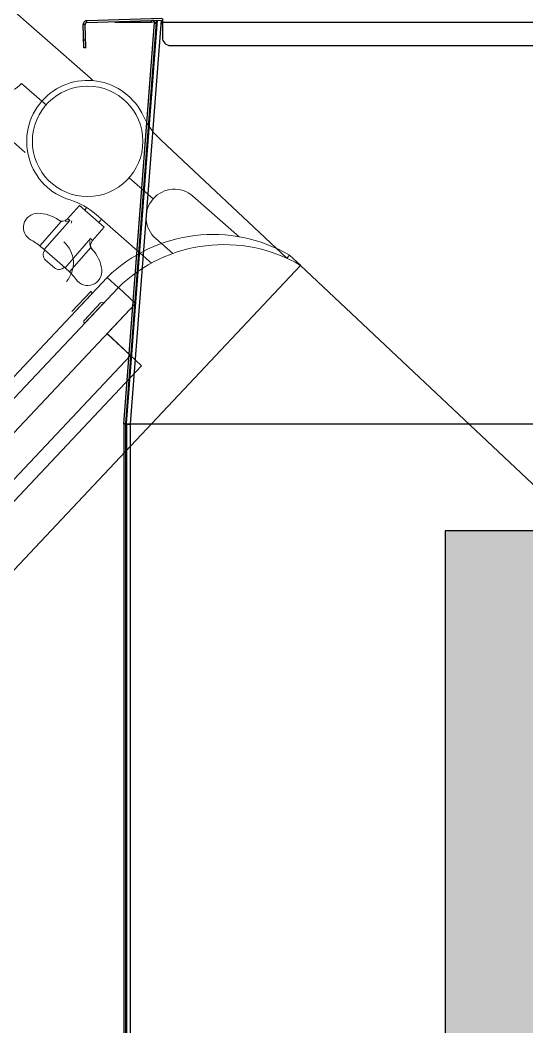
# Model space of a CAD drawing. Header units: millimetres. Extents: x 2822564 to 2991989, y -324396 to -253399.
# Drawn here: x 2856125.5 to 2856312.4, y -309683.8 to -309312.5 of the extents above; entities that cross this region are included whole.
import ezdxf

# ---------------------------------------------------------------- set-up
doc = ezdxf.new("R2010")
doc.units = ezdxf.units.MM
doc.linetypes.add('12017_XPLAN_GROUND$0$HIDDEN', pattern=[0.375, 0.25, -0.125])
doc.linetypes.add('DASHDOT', pattern=[1, 0.5, -0.25, 0, -0.25])
doc.layers.add('AX', color=1, linetype='DASHDOT')
doc.layers.add('LAF Detail', color=7, linetype='Continuous')
doc.layers.add('coton tak bazo', color=191, linetype='Continuous', lineweight=5)
doc.layers.add('KATCHIN', color=253, linetype='12017_XPLAN_GROUND$0$HIDDEN', lineweight=5)

# ---------------------------------------------------------------- blocks, each defined once
blk = doc.blocks.new('fff')
at = {"layer": 'coton tak bazo', "ltscale": 0.1484297299022885}
blk.add_line((-1.973774128277893, 0.5482078923993147), (-1.780804882658054, 0.3792456698109256), dxfattribs=at)
at = {"layer": 'coton tak bazo', "ltscale": 0.1484293516665181}
blk.add_line((-1.808694172423777, 0.3473939185827244), (-2.001662982319727, 0.5163556459325223), dxfattribs=at)
at = {"layer": 'coton tak bazo', "ltscale": 0.006708178722133759}
for p, q in [((-1.801636320746172, 0.3693496538351453), (-1.810357460454632, 0.3769857512063864)), ((-1.810357460454632, 0.3769857512063864), (-1.801636320746172, 0.3693496538351453))]:
    blk.add_line(p, q, dxfattribs=at)
at = {"layer": 'coton tak bazo', "ltscale": 0.001399541373748382}
blk.add_line((-1.799807458206586, 0.3677671217134215), (-1.801625994341492, 0.3693613683158053), dxfattribs=at)
blk.add_line((-1.799807458206586, 0.3677671217134215), (-1.801625994341492, 0.3693613683158053), dxfattribs=at)
at = {"layer": 'coton tak bazo', "ltscale": 0.01908464762089102}
blk.add_line((-1.750432171015746, 0.3526329580012089), (-1.696564999597285, 0.3020303528466002), dxfattribs=at)
at = {"layer": 'coton tak bazo', "ltscale": 0.007934094985607789}
for p, q in [((-1.764182701190544, 0.3365367586487447), (-1.753873069876061, 0.3274991269917606)), ((-1.753873069876061, 0.3274991269917606), (-1.764182701190544, 0.3365367586487447))]:
    blk.add_line(p, q, dxfattribs=at)
at = {"layer": 'coton tak bazo', "ltscale": 0.005820149803672897}
blk.add_line((-1.73680398031819, 0.3286211694381561), (-1.716988302426619, 0.311250000032353), dxfattribs=at)
at = {"layer": 'coton tak bazo', "ltscale": 0.004428429368726232}
for p, q in [((-1.785503704619706, 0.3247005640406126), (-1.790544928668718, 0.3189434683823241)), ((-1.774886288829465, 0.3154042795322777), (-1.779927513343415, 0.3096471838480434))]:
    blk.add_line(p, q, dxfattribs=at)
at = {"layer": 'coton tak bazo', "ltscale": 0.00816670516076878}
blk.add_line((-1.785503704619706, 0.3247005640406126), (-1.774886288829465, 0.3154042795322777), dxfattribs=at)
at = {"layer": 'coton tak bazo', "ltscale": 0.0007985104743425109}
for p, q in [((-1.782319931990833, 0.323746885024642), (-1.783228894543879, 0.3227087590853361)), ((-1.776252818287644, 0.3184344876488734), (-1.777161782235504, 0.3173963616317318))]:
    blk.add_line(p, q, dxfattribs=at)
at = {"layer": 'coton tak bazo', "ltscale": 0.03979198039088448}
blk.add_line((-1.778340477277728, 0.3207978397851619), (-1.754578057169716, 0.2999667311750541), dxfattribs=at)
at = {"layer": 'coton tak bazo', "ltscale": 0.008026269904123896}
for p, q in [((-1.802516874207925, 0.3073933362193088), (-1.793380368654484, 0.3178281032586139)), ((-1.789794929723706, 0.2962539564091076), (-1.780658423731273, 0.306688723939296))]:
    blk.add_line(p, q, dxfattribs=at)
at = {"layer": 'coton tak bazo', "ltscale": 0.009625231599829805}
blk.add_line((-1.800584241532613, 0.3057501992814731), (-1.789627769370355, 0.3182638902495641), dxfattribs=at)
at = {"layer": 'coton tak bazo'}
for p, q in [((-1.793380368654484, 0.3178281032586139), (-1.79291998193172, 0.3177203314266134)), ((-1.791624637471995, 0.3176937389420602), (-1.791071478721997, 0.3177834233647602)), ((-1.791071478721997, 0.3177834233647602), (-1.79055197592283, 0.3179163692624226)), ((-1.79055197592283, 0.3179163692624226), (-1.789627769370355, 0.3182638902495641)), ((-1.788989567790444, 0.3170842673220047), (-1.788767241146338, 0.3180452430344733)), ((-1.781024002859131, 0.3084125425246855), (-1.781007478399703, 0.3089721990192182)), ((-1.780999345653829, 0.3079997068276816), (-1.781024002859131, 0.3084125425246855)), ((-1.781007478399703, 0.3089721990192182), (-1.780944566106214, 0.3095050581086348)), ((-1.780937143011909, 0.3075751207243469), (-1.780999345653829, 0.3079997068276816)), ((-1.780826400878813, 0.3071317732529799), (-1.780937143011909, 0.3075751207243469)), ((-1.780658423731273, 0.306688723939296), (-1.780826400878813, 0.3071317732529799))]:
    blk.add_line(p, q, dxfattribs=at)
at = {"layer": 'coton tak bazo', "ltscale": 0.009625182033669844}
blk.add_line((-1.791679147322309, 0.2979528376266656), (-1.7807222399011, 0.31046603333022), dxfattribs=at)
at = {"layer": 'coton tak bazo', "ltscale": 0.01632748656259599}
blk.add_line((-1.745476190276304, 0.3040521060674107), (-1.752751274622942, 0.3104298202952964), dxfattribs=at)
at = {"layer": 'coton tak bazo', "ltscale": 0.0006582891278667167}
blk.add_line((-1.80144018447361, 0.3064994133214105), (-1.800584241532613, 0.3057501992814731), dxfattribs=at)
at = {"layer": 'coton tak bazo', "ltscale": 0.006849748685784265}
blk.add_line((-1.800584241532613, 0.3057501992814731), (-1.791679147322309, 0.2979528376266656), dxfattribs=at)
at = {"layer": 'coton tak bazo', "ltscale": 0.001047933600082664}
blk.add_line((-1.696570533769651, 0.3020241689546405), (-1.695328807673428, 0.3033422046602142), dxfattribs=at)
at = {"layer": 'coton tak bazo', "ltscale": 0.001008837441760758}
blk.add_line((-1.696564999596831, 0.3020303528461454), (-1.695369409764226, 0.3032990368656101), dxfattribs=at)
at = {"layer": 'coton tak bazo', "ltscale": 0.003671817983593003}
blk.add_line((-1.695328807673428, 0.3033422046602142), (-1.690710245630336, 0.2989917263892193), dxfattribs=at)
at = {"layer": 'coton tak bazo', "ltscale": 0.2595835053731747}
blk.add_line((-1.998203288524255, -0.02757564581033295), (-1.690648710566719, 0.2989462089113526), dxfattribs=at)
blk.add_line((-1.998203288524255, -0.02757564581033295), (-1.690648710566719, 0.2989462089113526), dxfattribs=at)
at = {"layer": 'coton tak bazo', "ltscale": 0.002916271621910335}
blk.add_line((-1.79622815427641, 0.29791658098832), (-1.800019587411815, 0.3012361833446766), dxfattribs=at)
at = {"layer": 'coton tak bazo', "ltscale": 0.0006582643414295073}
blk.add_line((-1.791679147322309, 0.2979528376266656), (-1.790823451548643, 0.2972034059831984), dxfattribs=at)
at = {"layer": 'coton tak bazo', "ltscale": 0.3033333361419687}
blk.add_line((-1.690648710566719, 0.2989462089113526), (-1.309095306437033, -0.06044314894116992), dxfattribs=at)
at = {"layer": 'coton tak bazo', "ltscale": 0.09216693491193223}
blk.add_line((-1.574709306449643, 0.1897530010747513), (-1.690643175954895, 0.2989523932933028), dxfattribs=at)
at = {"layer": 'coton tak bazo', "ltscale": 0.1895832223585617}
blk.add_line((-1.998145734694861, 0.05536203480882124), (-1.77352569523223, 0.2938310521208661), dxfattribs=at)
at = {"layer": 'coton tak bazo', "ltscale": 0.003716474767518158}
for p, q in [((-1.77352569523223, 0.2938310521208661), (-1.768850727533078, 0.2894279123936498)), ((-1.768850727533078, 0.2894279123936498), (-1.77352569523223, 0.2938310521208661))]:
    blk.add_line(p, q, dxfattribs=at)
at = {"layer": 'coton tak bazo', "ltscale": 0.1895833476391661}
blk.add_line((-1.768804590339769, 0.2894772641316243), (-1.9934231069129, 0.05100651429763225), dxfattribs=at)
at = {"layer": 'coton tak bazo', "ltscale": 0.005833237198376044}
for p, q in [((-1.768804590339769, 0.2894772641316243), (-1.761467105019292, 0.2825660877799866)), ((-1.761467105019292, 0.2825660877799866), (-1.768804590339769, 0.2894772641316243))]:
    blk.add_line(p, q, dxfattribs=at)
at = {"layer": 'coton tak bazo', "ltscale": 0.006999942698934179}
blk.add_line((-1.788773224164347, 0.2791137031311385), (-1.780479496196042, 0.2879185259425291), dxfattribs=at)
at = {"layer": 'coton tak bazo', "ltscale": 0.005833201412438121}
blk.add_line((-1.787348265048153, 0.2791563282082501), (-1.780436653928448, 0.2864933187031831), dxfattribs=at)
at = {"layer": 'coton tak bazo', "ltscale": 0.1895833655371561}
blk.add_line((-1.761467105019292, 0.2825660877799866), (-1.986085403523955, 0.04409509080460949), dxfattribs=at)
at = {"layer": 'coton tak bazo', "ltscale": 0.005833427091553656}
blk.add_line((-1.77644977639159, 0.2828311929980192), (-1.783361199884613, 0.2754934896090744), dxfattribs=at)
at = {"layer": 'coton tak bazo', "ltscale": 0.006999960595314975}
blk.add_line((-1.775025064907664, 0.2828736004456552), (-1.783318575246494, 0.2740685300019966), dxfattribs=at)
at = {"layer": 'coton tak bazo', "ltscale": 0.01020834604135658}
blk.add_line((-1.761467105019292, 0.2825660877799866), (-1.77356201946806, 0.26972539410707), dxfattribs=at)
at = {"layer": 'coton tak bazo', "ltscale": 0.007949981736037665}
blk.add_line((-1.773607720963426, 0.2696755475954423), (-1.763607964749962, 0.2602561175067363), dxfattribs=at)
at = {"layer": 'coton tak bazo', "ltscale": 0.011666646392602}
blk.add_line((-1.773562761899927, 0.2697247412445888), (-1.758887819892897, 0.2559019238223438), dxfattribs=at)
at = {"layer": 'coton tak bazo', "ltscale": 0.01166666428991597}
blk.add_line((-1.77356201946806, 0.26972539410707), (-1.758886830319646, 0.255902794753293), dxfattribs=at)
at = {"layer": 'coton tak bazo', "ltscale": 0.08458335113647333}
blk.add_line((-1.763607964749962, 0.2602561175067363), (-1.863823302908823, 0.1538623177445231), dxfattribs=at)
at = {"layer": 'coton tak bazo', "ltscale": 0.0845834227249692}
blk.add_line((-1.758886830319646, 0.255902794753293), (-1.859101297495667, 0.1495080044879521), dxfattribs=at)
at = {"layer": 'coton tak bazo'}
blk.add_circle((-1.781992574780876, 0.3521545818922146), 0.02368800010085102, dxfattribs=at)
for centre, radius, start, end in [((-1.819457818882165, 0.3849537434621517), 0.01209567134537965, 228.7933344222303, 318.7964415055364), ((-1.781918794599659, 0.3520851589506857), 0.02620800011157958, 24.36500073883682, 138.7607544984334), ((-1.75750511506258, 0.4058797677482964), 0.03538737787706363, 228.8205800729997, 231.5033895746365), ((-1.781917864567055, 0.3520850993840927), 0.02620840448692356, 138.7621264923874, 253.1551370561577), ((-1.730497852887425, 0.375372540489269), 0.03024000012874601, 204.3649989365634, 228.7607544359192), ((-1.744777721748845, 0.319525851287787), 0.0120960000514984, 48.76075626604349, 138.7607544984334), ((-1.7982747954323, 0.2980582577620233), 0.03024009363177312, 48.76079041263411, 73.15647078150417), ((-1.744777968916176, 0.3195256336842567), 0.01209589048476296, 138.7602362572051, 228.7612735073546), ((-1.803421189366145, 0.3152217459384565), 0.006071874981927273, 90.00334225660028, 243.0267879731436), ((-1.803420516654061, 0.3060122738132709), 0.01528081414130652, 53.64948279831625, 90.00334225660028), ((-1.792819738279607, 0.3209352733635459), 0.003023993472891131, 234.6109772113075, 318.7950215493231), ((-1.792441224459323, 0.3209345751853565), 0.003245288623645914, 233.6753027825503, 253.1710736993011), ((-1.795447179529551, 0.3113703669755122), 0.009021404360532333, 49.83205593800668, 57.08579877952142), ((-1.728236660989319, 0.2472971662950779), 0.06493450960338058, 59.59167226653532, 134.2229468085908), ((-1.818936496856374, 0.2865174536811038), 0.02655934282415247, 48.79489171049924, 61.28353059630054), ((-1.80017522946051, 0.299957097064636), 0.01209578091605674, 318.7938460053343, 48.79593170633425), ((-1.786782364395676, 0.3037918298375483), 0.00901518654435016, 40.50192190913366, 47.76067128834454), ((-1.777652268473575, 0.3076548836022849), 0.0030240000128746, 138.7948841660962, 222.9786869138442), ((-1.777703124732217, 0.3080306338066948), 0.003245734090204285, 204.4200520898944, 223.9129065410774), ((-1.723515526997995, 0.242943843050751), 0.06493450960338058, 59.59219818848305, 134.2234795709753), ((-1.798027534333387, 0.3035112106109865), 0.0030240000128746, 138.7948841660962, 228.7948935406177), ((-1.791044603709687, 0.2951760370988828), 0.01528081414130652, 7.586434347818487, 43.94035526986868), ((-1.794236101688865, 0.3001916086936223), 0.0030240000128746, 228.7948935406177, 318.7948900679198), ((-1.808319516764077, 0.2772216639464218), 0.02655934282415247, 36.30624596627732, 48.79489171049924), ((-1.781916206979524, 0.296391853780792), 0.006071874981927273, 214.562992307518, 7.586434347818487), ((-1.781170663654576, 0.2871847333549926), 0.001008000004291533, 316.7128810483516, 46.71287930624193), ((-1.775716013832791, 0.2821395607426794), 0.001008000004291533, 46.7134120723776, 136.7134113682081), ((-1.775716013832791, 0.2821395607426794), 0.001008000004291533, 46.7134120723776, 136.7134113682081), ((-1.78262740869189, 0.2748023220727041), 0.001008000004291533, 136.7134113682081, 226.7134070311398), ((-1.78262740869189, 0.2748023220727041), 0.001008000004291533, 136.7134113682081, 226.7134070311398)]:
    blk.add_arc(centre, radius, start, end, dxfattribs=at)
blk = doc.blocks.new('Surgery Zone')
at = {"layer": 'KATCHIN', "color": 85, "ltscale": 1.1, "true_color": 0x58ba48}
blk.add_circle((1610637.799317755, -562746.6739985349, 1.200298341608669e-08), 2200, dxfattribs=at)
at = {"layer": 'coton tak bazo', "xscale": 860.0000000000005, "yscale": 860.0000000000005, "zscale": 860.0000000000005, "rotation": 180}
blk.add_blockref('fff', (1610029.188587715, -564186.8777287796, -0.0004825459414850194), dxfattribs=at)
blk = doc.blocks.new('LAF')
at = {"ltscale": 10}
h = blk.add_hatch(color=150, dxfattribs=at)
h.dxf.hatch_style = 1
h.paths.add_polyline_path([(-273.7891962844878, 804.9337802468799), (-273.7891962844878, 866.1837802468799), (-470.7902491842979, 866.1837802468799), (-470.7902491872665, 897.6793609340675), (-552.7476740222191, 835.5587802445516), (-470.7902491758578, 773.4381995429285), (-470.7902491787681, 804.9337802468799)])
h.paths.add_polyline_path([(76.21080371551216, 804.9337802468799), (76.21080371551216, 866.1837802468799), (-120.7902491842979, 866.1837802468799), (-120.7902491872665, 897.6793609340675), (-202.7476740222191, 835.5587802445516), (-120.7902491758578, 773.4381995429285), (-120.7902491787681, 804.9337802468799)])
h.paths.add_polyline_path([(563, -606.2283304757439), (501.75, -606.2283304757439), (501.75, -803.2293833754957), (470.2544193128124, -803.2293833782896), (532.3750000023283, -885.1868082131259), (594.4955807039514, -803.2293833671138), (563, -803.2293833699077)])
h.paths.add_polyline_path([(563, -256.2283304757439), (501.75, -256.2283304757439), (501.75, -453.2293833754957), (470.2544193128124, -453.2293833782896), (532.3750000023283, -535.1868082131259), (594.4955807039514, -453.2293833671138), (563, -453.2293833699077)])
h.paths.add_polyline_path([(1174.112994634081, 730.8103798250668), (1174.112994634081, 792.0603798250668), (977.1119417342707, 792.0603798250668), (977.1119417313021, 823.5559605122544), (895.1545168963494, 761.4353798227385), (977.1119417427108, 699.3147991211154), (977.1119417398004, 730.8103798250668)])
h.paths.add_polyline_path([(1611.222465801518, 730.8103798250668), (1611.222465801518, 792.0603798250668), (1414.221412901708, 792.0603798250668), (1414.22141289874, 823.5559605122544), (1332.263988063787, 761.4353798227385), (1414.221412910149, 699.3147991211154), (1414.221412907238, 730.8103798250668)])
blk.add_lwpolyline([(1611.222465801518, 730.8103798250668), (1611.222465801518, 792.0603798250668), (1414.221412901708, 792.0603798250668), (1414.22141289874, 823.5559605122544), (1332.263988063787, 761.4353798227385), (1414.221412910149, 699.3147991211154), (1414.221412907238, 730.8103798250668)], close=True, dxfattribs=at)
at = {"layer": 'LAF Detail', "color": 3, "linetype": 'Continuous', "lineweight": 25}
for p, q in [((1789.320159029681, 925.2347290483303), (1797.915661848616, 925.5128140882589)), ((1789.34279385861, 924.5350950979628), (1789.320159029681, 925.2347290483303)), ((1789.34279385861, 924.5350950979628), (1797.938296677545, 924.8131801378913)), ((1792.318590245675, 925.3317354572937), (1792.341225074604, 924.6321015069261)), ((1797.938296677545, 924.8131801378913), (1797.915661848616, 925.5128140882589)), ((1798.660565456841, 924.136181015987), (1799.360199407209, 924.1588158449158)), ((1798.660565456841, 924.136181015987), (1799.553024421446, 896.550613829866)), ((1799.360199407209, 924.1588158449158), (1800.252658371814, 896.5732486583292)), ((1798.840803390369, 913.8261245898902), (1798.994120399468, 913.8261245898902)), ((1798.840803390369, 913.8261245898902), (1798.840803390369, 900.3261245898902)), ((1650.559421624057, 910.5761245898902), (1297.5, 910.5761245898902)), ((1650.559421624057, 909.876124589704), (1297.5, 909.876124589704)), ((1650.242192140315, 909.7324054646306), (1650.242192137521, 909.876124589704)), ((1650.559421624057, 909.876124589704), (1650.559421624057, 910.5761245898902)), ((1650.612940413412, 909.87407569075), (1650.612940413412, 908.1761245899834)), ((1650.613088290673, 909.8740643355995), (1650.666754957754, 910.5720040816814)), ((1650.613088290673, 909.8740643355995), (1650.688491632231, 909.8682663482614)), ((1650.666754957754, 910.5720040816814), (1798.691021791194, 899.1899771466851)), ((1650.689127357677, 910.5702838012949), (1650.689127357677, 612.3004758488387)), ((1650.887361000758, 910.5550410253927), (1650.705534301233, 908.1620214432478)), ((1650.83432636736, 909.8570526805706), (1798.637355124578, 898.4920374006033)), ((1650.845465611201, 909.5436290134676), (1650.852724734694, 909.8556379755028)), ((1799.058825174812, 911.8261245898902), (1798.840803390369, 911.8261245898902)), ((1650.536753468681, 909.5761245898902), (1297.5, 909.5761245898902)), ((1650.689127357677, 908.1761245899834), (1297.5, 908.1761245899834)), ((1650.536753468681, 611.5761245898902), (1650.536753468681, 909.5761245898902)), ((1799.547637918498, 896.7171086007729), (1650.705534301233, 908.1620214432478)), ((1650.810714804102, 909.5463011064567), (1799.50247917138, 898.1129482970573)), ((1798.288385251537, 898.518870734144), (1798.342051918153, 899.2168104797602)), ((1798.619285987224, 898.1808596523479), (1798.619285987224, 898.493426790461)), ((1798.691021791194, 899.1899771466851), (1798.637355124578, 898.4920374006033)), ((1798.840803390369, 900.3261245898902), (1799.430877633858, 900.3261245898902)), ((1800.171659875195, 896.3181028636172), (1793.17092783656, 896.3181028636172)), ((1798.347552125342, 896.6681028637104), (1798.347552125342, 896.3181028636172)), ((1799.54922337085, 896.6681028637104), (1798.347552125342, 896.6681028637104)), ((1798.619285987224, 896.3181028636172), (1798.619285987224, 896.6681028637104)), ((1798.770927834325, 896.3181028636172), (1798.770927834325, 622.4222840624861)), ((1790.170927837491, 893.3181028636172), (1790.170927837491, 625.4222840624861))]:
    blk.add_line(p, q, dxfattribs=at)
at = {"layer": 'LAF Detail', "color": 3, "linetype": 'Continuous', "lineweight": 25, "flags": 128}
for points in [[(1650.851919270121, 909.8210177952424), (1651.655546873342, 909.6157914740033), (1651.943864644505, 909.4591698385775)], [(1797.908238101751, 898.2355342432857), (1797.914208424278, 898.3910544780083), (1797.917781602591, 898.547367552761)]]:
    blk.add_lwpolyline(points, dxfattribs=at)
at = {"layer": 'LAF Detail', "color": 3, "linetype": 'Continuous', "lineweight": 25}
for centre, radius, start, end in [((1797.960931506474, 924.1135461870581), 1.400000000000567, 1.853008938908396, 91.85300896525136), ((1797.960931506474, 924.1135461870581), 0.7000000000000401, 1.853008938908396, 91.85300896525136), ((1649.48887870647, 909.6910614077933), 0.7574963171653251, 351.2726585621016, 14.14100257718126), ((1650.559421624057, 909.1761245899834), 1.39999999996496, 85.6030089534453, 90), ((1650.559421624057, 909.1761245899834), 0.6999999998889872, 85.6030089534453, 90), ((1650.584071671125, 908.5016204523854), 0.3513409207218402, 85.28684566590374, 97.7400515589257), ((1797.116726063658, 898.3142008148134), 0.7126727066658198, 354.1756417676917, 19.95768349731127), ((1798.744688457809, 899.8879168923013), 1.399999999956425, 265.6030089534453, 301.853008927603), ((1798.744688457809, 899.8879168923013), 0.6999999999994966, 265.6030089534453, 1.853008938908396), ((1801.340803390369, 900.3261245898902), 2.50000000001024, 180, 204.9747061536211), ((1793.170927837025, 893.3181028640829), 2.999999999388818, 90, 180)]:
    blk.add_arc(centre, radius, start, end, dxfattribs=at)

msp = doc.modelspace()

# ---------------------------------------------------------------- block references
at = {"layer": 'AX', "rotation": 180}
msp.add_blockref('Surgery Zone', (4467712.077625143, -873846.9252513647, -1.213249459958481e-08), dxfattribs=at)

# ---------------------------------------------------------------- next in the draw order: block references
at = {"color": 1, "rotation": 89.99999999999999}
msp.add_blockref('LAF', (2857074.278307388, -311112.0512530678), dxfattribs=at)

doc.saveas('drawing.dxf')
